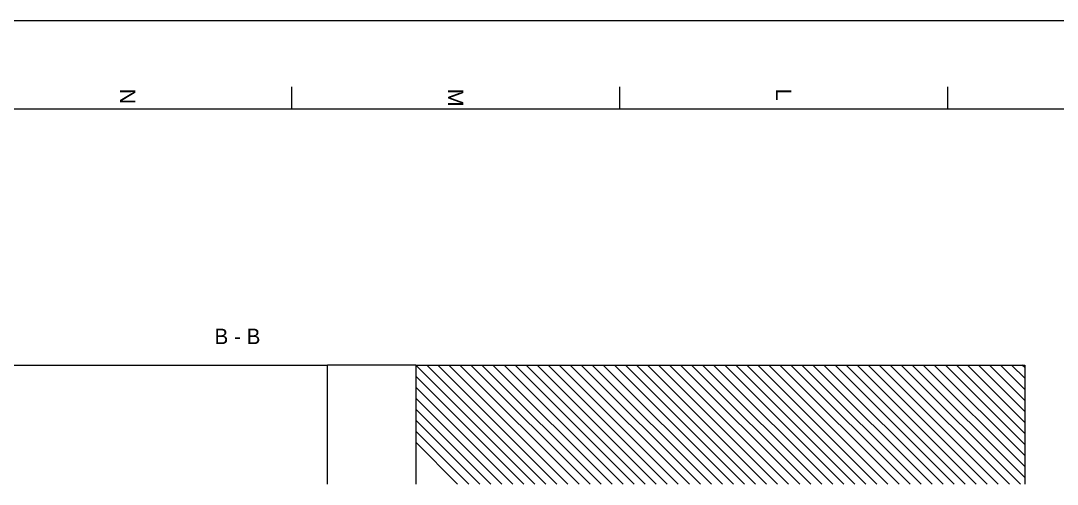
# Model space of a CAD drawing. Header units: millimetres. Extents: x 0 to 1189, y 0 to 841.
# Drawn here: x 161.5 to 396.4, y 736 to 841 of the extents above; entities that cross this region are included whole.
import ezdxf

# ---------------------------------------------------------------- set-up
doc = ezdxf.new("R2010")
doc.units = ezdxf.units.MM
doc.linetypes.add('________________', pattern=[0])

# ---------------------------------------------------------------- blocks, each defined once
blk = doc.blocks.new('D_FRAME_DRAWING@13')
at = {"color": 7, "linetype": '________________', "lineweight": 9}
for p, q in [((1189, 841), (0, 841)), ((222.94, 821), (222.94, 826)), ((297.25, 821), (297.25, 826)), ((371.56, 821), (371.56, 826)), ((1169, 821), (20, 821))]:
    blk.add_line(p, q, dxfattribs=at)
at = {"color": 7, "char_height": 3.5, "attachment_point": 1, "rotation": 270}
for s, insert in [('{\\fArial;N}', (187.47, 825.62)), ('{\\fArial;M}', (261.79, 825.62)), ('{\\fArial;L}', (336.1, 825.62))]:
    blk.add_mtext(s, dxfattribs=dict(at, insert=insert))
blk = doc.blocks.new('D_FRAME_VIEW@1513')
at = {"color": 253, "linetype": '________________', "lineweight": 9, "true_color": 0xbeb69e}
for p, q in [((93, 763), (231, 763)), ((231, 736), (231, 763)), ((251, 763), (231, 763)), ((251, 763), (251, 736)), ((251, 763), (389, 763)), ((389, 763), (389, 736))]:
    blk.add_line(p, q, dxfattribs=at)
at = {"color": 253, "true_color": 0xbeb69e}
for p, q in [((251, 763), (278, 736)), ((253.5, 763), (280.5, 736)), ((256, 763), (283, 736)), ((258.5, 763), (285.5, 736)), ((261, 763), (288, 736)), ((263.5, 763), (290.5, 736)), ((266, 763), (293, 736)), ((268.5, 763), (295.5, 736)), ((271, 763), (298, 736)), ((273.5, 763), (300.5, 736)), ((276, 763), (303, 736)), ((278.5, 763), (305.5, 736)), ((281, 763), (308, 736)), ((283.5, 763), (310.5, 736)), ((286, 763), (313, 736)), ((288.5, 763), (315.5, 736)), ((291, 763), (318, 736)), ((293.5, 763), (320.5, 736)), ((296, 763), (323, 736)), ((298.5, 763), (325.5, 736)), ((301, 763), (328, 736)), ((303.5, 763), (330.5, 736)), ((306, 763), (333, 736)), ((308.5, 763), (335.5, 736)), ((311, 763), (338, 736)), ((313.5, 763), (340.5, 736)), ((316, 763), (343, 736)), ((318.5, 763), (345.5, 736)), ((321, 763), (348, 736)), ((323.5, 763), (350.5, 736)), ((326, 763), (353, 736)), ((328.5, 763), (355.5, 736)), ((331, 763), (358, 736)), ((333.5, 763), (360.5, 736)), ((336, 763), (363, 736)), ((338.5, 763), (365.5, 736)), ((341, 763), (368, 736)), ((343.5, 763), (370.5, 736)), ((346, 763), (373, 736)), ((348.5, 763), (375.5, 736)), ((351, 763), (378, 736)), ((353.5, 763), (380.5, 736)), ((356, 763), (383, 736)), ((358.5, 763), (385.5, 736)), ((361, 763), (388, 736)), ((363.5, 763), (389, 737.5)), ((366, 763), (389, 740)), ((368.5, 763), (389, 742.5)), ((371, 763), (389, 745)), ((373.5, 763), (389, 747.5)), ((376, 763), (389, 750)), ((378.5, 763), (389, 752.5)), ((381, 763), (389, 755)), ((383.5, 763), (389, 757.5)), ((386, 763), (389, 760)), ((388.5, 763), (389, 762.5)), ((251, 760.5), (275.5, 736)), ((251, 758), (273, 736)), ((251, 755.5), (270.5, 736)), ((251, 753), (268, 736)), ((251, 750.5), (265.5, 736)), ((251, 748), (263, 736)), ((251, 745.5), (260.5, 736))]:
    blk.add_line(p, q, dxfattribs=at)
at = {"color": 7, "insert": (205.4, 771.25), "char_height": 3.5, "attachment_point": 1}
blk.add_mtext('{\\fIsonormD;B - B}', dxfattribs=at)

msp = doc.modelspace()

# ---------------------------------------------------------------- block references
at = {"color": 7}
msp.add_blockref('D_FRAME_DRAWING@13', (0, 0), dxfattribs=at)
at = {"color": 7, "linetype": '________________', "lineweight": 20}
msp.add_blockref('D_FRAME_VIEW@1513', (0, 0), dxfattribs=at)

doc.saveas('drawing.dxf')
